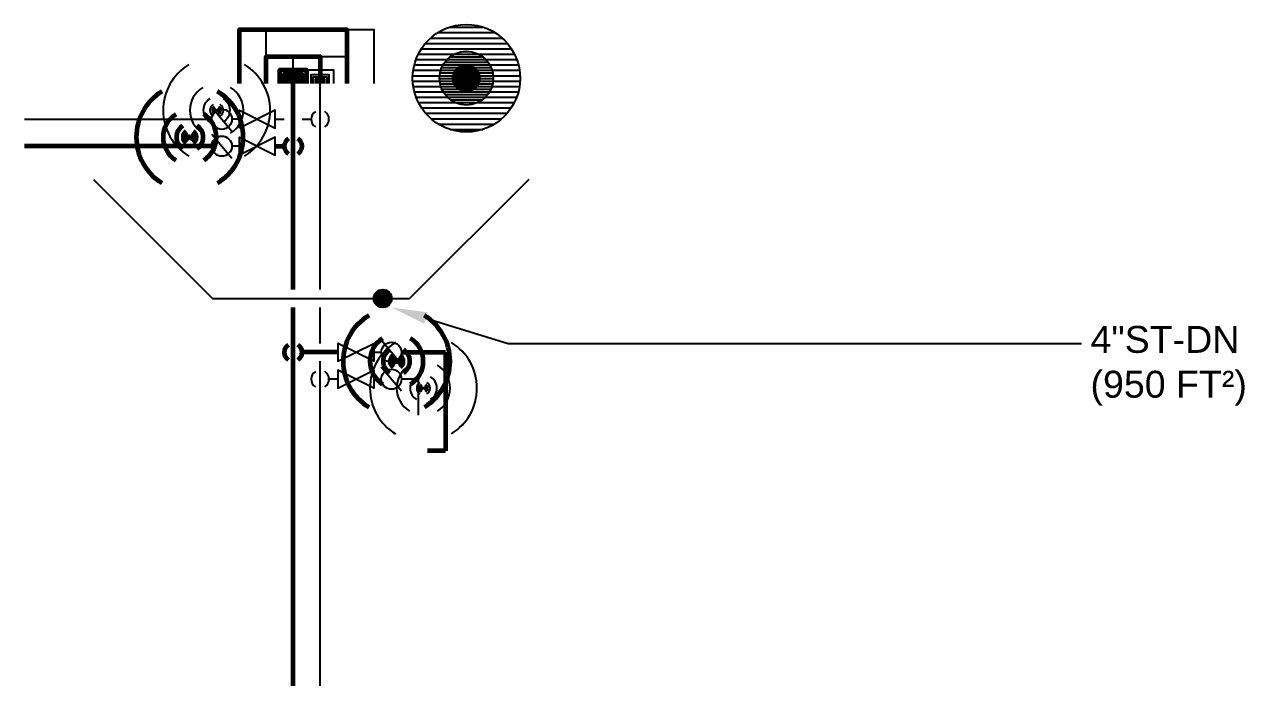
# Model space of a CAD drawing. Extents: x -3693 to 355, y -2748 to 2117.
# Drawn here: x -412 to 133, y -1881 to -1590 of the extents above; entities that cross this region are included whole.
import ezdxf

# ---------------------------------------------------------------- set-up
doc = ezdxf.new("R2010")
doc.units = 0
doc.header["$LTSCALE"] = 48
doc.header["$MEASUREMENT"] = 0
for name, color, linetype in [('0 @ 1 (1)', 7, 'Continuous'), ('0 @ 1 (2)', 7, 'Continuous'), ('0 @ 12', 7, 'Continuous'), ('0 @ 128', 7, 'Continuous'), ('0 @ 16', 7, 'Continuous'), ('0 @ 192', 7, 'Continuous'), ('0 @ 2', 7, 'Continuous'), ('0 @ 24', 7, 'Continuous'), ('0 @ 384', 7, 'Continuous'), ('0 @ 4', 7, 'Continuous'), ('0 @ 48', 7, 'Continuous'), ('0 @ 64', 7, 'Continuous'), ('0 @ 768', 7, 'Continuous'), ('0 @ 8', 7, 'Continuous'), ('0 @ 96', 7, 'Continuous'), ('G-ANNO-TEXT', 70, 'Continuous'), ('P-HW-N', 1, 'Continuous'), ('P-HW-N @ 1 (1)', 1, 'Continuous'), ('P-HW-N @ 1 (2)', 1, 'Continuous'), ('P-HW-N @ 12', 1, 'Continuous'), ('P-HW-N @ 128', 1, 'Continuous'), ('P-HW-N @ 16', 1, 'Continuous'), ('P-HW-N @ 192', 1, 'Continuous'), ('P-HW-N @ 2', 1, 'Continuous'), ('P-HW-N @ 24', 1, 'Continuous'), ('P-HW-N @ 384', 1, 'Continuous'), ('P-HW-N @ 4', 1, 'Continuous'), ('P-HW-N @ 48', 1, 'Continuous'), ('P-HW-N @ 64', 1, 'Continuous'), ('P-HW-N @ 768', 1, 'Continuous'), ('P-HW-N @ 8', 1, 'Continuous'), ('P-HW-N @ 96', 1, 'Continuous'), ('P-STRM-N', 2, 'Continuous'), ('P-STRM-N @ 1 (1)', 2, 'Continuous'), ('P-STRM-N @ 1 (2)', 2, 'Continuous'), ('P-STRM-N @ 12', 2, 'Continuous'), ('P-STRM-N @ 128', 2, 'Continuous'), ('P-STRM-N @ 16', 2, 'Continuous'), ('P-STRM-N @ 192', 2, 'Continuous'), ('P-STRM-N @ 2', 2, 'Continuous'), ('P-STRM-N @ 24', 2, 'Continuous'), ('P-STRM-N @ 384', 2, 'Continuous'), ('P-STRM-N @ 4', 2, 'Continuous'), ('P-STRM-N @ 48', 2, 'Continuous'), ('P-STRM-N @ 64', 2, 'Continuous'), ('P-STRM-N @ 768', 2, 'Continuous'), ('P-STRM-N @ 8', 2, 'Continuous'), ('P-STRM-N @ 96', 2, 'Continuous')]:
    doc.layers.add(name, color=color, linetype=linetype)
for name, color, linetype, lineweight in [('P-CW-N', 4, 'Continuous', 60), ('P-CW-N @ 1 (1)', 4, 'Continuous', 60), ('P-CW-N @ 1 (2)', 4, 'Continuous', 60), ('P-CW-N @ 12', 4, 'Continuous', 60), ('P-CW-N @ 128', 4, 'Continuous', 60), ('P-CW-N @ 16', 4, 'Continuous', 60), ('P-CW-N @ 192', 4, 'Continuous', 60), ('P-CW-N @ 2', 4, 'Continuous', 60), ('P-CW-N @ 24', 4, 'Continuous', 60), ('P-CW-N @ 384', 4, 'Continuous', 60), ('P-CW-N @ 4', 4, 'Continuous', 60), ('P-CW-N @ 48', 4, 'Continuous', 60), ('P-CW-N @ 64', 4, 'Continuous', 60), ('P-CW-N @ 768', 4, 'Continuous', 60), ('P-CW-N @ 8', 4, 'Continuous', 60), ('P-CW-N @ 96', 4, 'Continuous', 60)]:
    doc.layers.add(name, color=color, linetype=linetype, lineweight=lineweight)
doc.styles.add('Arial', font='arial.ttf')

# ---------------------------------------------------------------- blocks, each defined once
blk = doc.blocks.new('*U11')
for start, end in [(121.27433, 238.72567), (301.43418, 58.56582)]:
    blk.add_arc((0, 0), 0.03112, start, end)
blk = doc.blocks.new('*U749')
at = {"layer": 'P-HW-N @ 1 (1)'}
blk.add_blockref('*U11', (-233.84, -1752.26), dxfattribs=at)
at = {"layer": 'P-HW-N @ 1 (2)'}
blk.add_blockref('*U11', (-233.84, -1752.26), dxfattribs=at)
at = {"layer": 'P-HW-N @ 12', "xscale": 12, "yscale": 12, "zscale": 12}
blk.add_blockref('*U11', (-233.84, -1752.26), dxfattribs=at)
at = {"layer": 'P-HW-N @ 128', "xscale": 128, "yscale": 128, "zscale": 128}
blk.add_blockref('*U11', (-280, -1748.26), dxfattribs=at)
at = {"layer": 'P-HW-N @ 16', "xscale": 16, "yscale": 16, "zscale": 16}
blk.add_blockref('*U11', (-233.84, -1752.26), dxfattribs=at)
at = {"layer": 'P-HW-N @ 192', "xscale": 192, "yscale": 192, "zscale": 192}
blk.add_blockref('*U11', (-233.84, -1752.26), dxfattribs=at)
at = {"layer": 'P-HW-N @ 2', "xscale": 2, "yscale": 2, "zscale": 2}
blk.add_blockref('*U11', (-233.84, -1752.26), dxfattribs=at)
at = {"layer": 'P-HW-N @ 24', "xscale": 24, "yscale": 24, "zscale": 24}
blk.add_blockref('*U11', (-233.84, -1752.26), dxfattribs=at)
at = {"layer": 'P-HW-N @ 384', "xscale": 384, "yscale": 384, "zscale": 384}
blk.add_blockref('*U11', (-233.84, -1752.26), dxfattribs=at)
at = {"layer": 'P-HW-N @ 4', "xscale": 4, "yscale": 4, "zscale": 4}
blk.add_blockref('*U11', (-233.84, -1752.26), dxfattribs=at)
at = {"layer": 'P-HW-N @ 48', "xscale": 48, "yscale": 48, "zscale": 48}
blk.add_blockref('*U11', (-233.84, -1752.26), dxfattribs=at)
at = {"layer": 'P-HW-N @ 64', "xscale": 64, "yscale": 64, "zscale": 64}
blk.add_blockref('*U11', (-233.84, -1752.26), dxfattribs=at)
at = {"layer": 'P-HW-N @ 768', "xscale": 768, "yscale": 768, "zscale": 768}
blk.add_blockref('*U11', (-233.84, -1752.26), dxfattribs=at)
at = {"layer": 'P-HW-N @ 8', "xscale": 8, "yscale": 8, "zscale": 8}
blk.add_blockref('*U11', (-233.84, -1752.26), dxfattribs=at)
at = {"layer": 'P-HW-N @ 96', "xscale": 96, "yscale": 96, "zscale": 96}
blk.add_blockref('*U11', (-233.84, -1752.26), dxfattribs=at)
blk = doc.blocks.new('*U750')
at = {"layer": 'P-CW-N @ 1 (1)'}
blk.add_blockref('*U11', (-245.84, -1740.26), dxfattribs=at)
at = {"layer": 'P-CW-N @ 1 (2)'}
blk.add_blockref('*U11', (-245.84, -1740.26), dxfattribs=at)
at = {"layer": 'P-CW-N @ 12', "xscale": 12, "yscale": 12, "zscale": 12}
blk.add_blockref('*U11', (-245.84, -1740.26), dxfattribs=at)
at = {"layer": 'P-CW-N @ 128', "xscale": 128, "yscale": 128, "zscale": 128}
blk.add_blockref('*U11', (-292, -1736.26), dxfattribs=at)
at = {"layer": 'P-CW-N @ 16', "xscale": 16, "yscale": 16, "zscale": 16}
blk.add_blockref('*U11', (-245.84, -1740.26), dxfattribs=at)
at = {"layer": 'P-CW-N @ 192', "xscale": 192, "yscale": 192, "zscale": 192}
blk.add_blockref('*U11', (-245.84, -1740.26), dxfattribs=at)
at = {"layer": 'P-CW-N @ 2', "xscale": 2, "yscale": 2, "zscale": 2}
blk.add_blockref('*U11', (-245.84, -1740.26), dxfattribs=at)
at = {"layer": 'P-CW-N @ 24', "xscale": 24, "yscale": 24, "zscale": 24}
blk.add_blockref('*U11', (-245.84, -1740.26), dxfattribs=at)
at = {"layer": 'P-CW-N @ 384', "xscale": 384, "yscale": 384, "zscale": 384}
blk.add_blockref('*U11', (-245.84, -1740.26), dxfattribs=at)
at = {"layer": 'P-CW-N @ 4', "xscale": 4, "yscale": 4, "zscale": 4}
blk.add_blockref('*U11', (-245.84, -1740.26), dxfattribs=at)
at = {"layer": 'P-CW-N @ 48', "xscale": 48, "yscale": 48, "zscale": 48}
blk.add_blockref('*U11', (-245.84, -1740.26), dxfattribs=at)
at = {"layer": 'P-CW-N @ 64', "xscale": 64, "yscale": 64, "zscale": 64}
blk.add_blockref('*U11', (-245.84, -1740.26), dxfattribs=at)
at = {"layer": 'P-CW-N @ 768', "xscale": 768, "yscale": 768, "zscale": 768}
blk.add_blockref('*U11', (-245.84, -1740.26), dxfattribs=at)
at = {"layer": 'P-CW-N @ 8', "xscale": 8, "yscale": 8, "zscale": 8}
blk.add_blockref('*U11', (-245.84, -1740.26), dxfattribs=at)
at = {"layer": 'P-CW-N @ 96', "xscale": 96, "yscale": 96, "zscale": 96}
blk.add_blockref('*U11', (-245.84, -1740.26), dxfattribs=at)
blk = doc.blocks.new('*U751')
at = {"layer": 'P-HW-N @ 1 (1)', "rotation": 180}
blk.add_blockref('*U11', (-326.16, -1628.26), dxfattribs=at)
at = {"layer": 'P-HW-N @ 1 (2)', "rotation": 180}
blk.add_blockref('*U11', (-326.16, -1628.26), dxfattribs=at)
at = {"layer": 'P-HW-N @ 12', "xscale": 12, "yscale": 12, "zscale": 12, "rotation": 180}
blk.add_blockref('*U11', (-326.16, -1628.26), dxfattribs=at)
at = {"layer": 'P-HW-N @ 128', "xscale": 128, "yscale": 128, "zscale": 128, "rotation": 180}
blk.add_blockref('*U11', (-280, -1632.26), dxfattribs=at)
at = {"layer": 'P-HW-N @ 16', "xscale": 16, "yscale": 16, "zscale": 16, "rotation": 180}
blk.add_blockref('*U11', (-326.16, -1628.26), dxfattribs=at)
at = {"layer": 'P-HW-N @ 192', "xscale": 192, "yscale": 192, "zscale": 192, "rotation": 180}
blk.add_blockref('*U11', (-326.16, -1628.26), dxfattribs=at)
at = {"layer": 'P-HW-N @ 2', "xscale": 2, "yscale": 2, "zscale": 2, "rotation": 180}
blk.add_blockref('*U11', (-326.16, -1628.26), dxfattribs=at)
at = {"layer": 'P-HW-N @ 24', "xscale": 24, "yscale": 24, "zscale": 24, "rotation": 180}
blk.add_blockref('*U11', (-326.16, -1628.26), dxfattribs=at)
at = {"layer": 'P-HW-N @ 384', "xscale": 384, "yscale": 384, "zscale": 384, "rotation": 180}
blk.add_blockref('*U11', (-326.16, -1628.26), dxfattribs=at)
at = {"layer": 'P-HW-N @ 4', "xscale": 4, "yscale": 4, "zscale": 4, "rotation": 180}
blk.add_blockref('*U11', (-326.16, -1628.26), dxfattribs=at)
at = {"layer": 'P-HW-N @ 48', "xscale": 48, "yscale": 48, "zscale": 48, "rotation": 180}
blk.add_blockref('*U11', (-326.16, -1628.26), dxfattribs=at)
at = {"layer": 'P-HW-N @ 64', "xscale": 64, "yscale": 64, "zscale": 64, "rotation": 180}
blk.add_blockref('*U11', (-326.16, -1628.26), dxfattribs=at)
at = {"layer": 'P-HW-N @ 768', "xscale": 768, "yscale": 768, "zscale": 768, "rotation": 180}
blk.add_blockref('*U11', (-326.16, -1628.26), dxfattribs=at)
at = {"layer": 'P-HW-N @ 8', "xscale": 8, "yscale": 8, "zscale": 8, "rotation": 180}
blk.add_blockref('*U11', (-326.16, -1628.26), dxfattribs=at)
at = {"layer": 'P-HW-N @ 96', "xscale": 96, "yscale": 96, "zscale": 96, "rotation": 180}
blk.add_blockref('*U11', (-326.16, -1628.26), dxfattribs=at)
blk = doc.blocks.new('*U752')
at = {"layer": 'P-CW-N @ 1 (1)', "rotation": 180}
blk.add_blockref('*U11', (-338.16, -1640.26), dxfattribs=at)
at = {"layer": 'P-CW-N @ 1 (2)', "rotation": 180}
blk.add_blockref('*U11', (-338.16, -1640.26), dxfattribs=at)
at = {"layer": 'P-CW-N @ 12', "xscale": 12, "yscale": 12, "zscale": 12, "rotation": 180}
blk.add_blockref('*U11', (-338.16, -1640.26), dxfattribs=at)
at = {"layer": 'P-CW-N @ 128', "xscale": 128, "yscale": 128, "zscale": 128, "rotation": 180}
blk.add_blockref('*U11', (-292, -1644.26), dxfattribs=at)
at = {"layer": 'P-CW-N @ 16', "xscale": 16, "yscale": 16, "zscale": 16, "rotation": 180}
blk.add_blockref('*U11', (-338.16, -1640.26), dxfattribs=at)
at = {"layer": 'P-CW-N @ 192', "xscale": 192, "yscale": 192, "zscale": 192, "rotation": 180}
blk.add_blockref('*U11', (-338.16, -1640.26), dxfattribs=at)
at = {"layer": 'P-CW-N @ 2', "xscale": 2, "yscale": 2, "zscale": 2, "rotation": 180}
blk.add_blockref('*U11', (-338.16, -1640.26), dxfattribs=at)
at = {"layer": 'P-CW-N @ 24', "xscale": 24, "yscale": 24, "zscale": 24, "rotation": 180}
blk.add_blockref('*U11', (-338.16, -1640.26), dxfattribs=at)
at = {"layer": 'P-CW-N @ 384', "xscale": 384, "yscale": 384, "zscale": 384, "rotation": 180}
blk.add_blockref('*U11', (-338.16, -1640.26), dxfattribs=at)
at = {"layer": 'P-CW-N @ 4', "xscale": 4, "yscale": 4, "zscale": 4, "rotation": 180}
blk.add_blockref('*U11', (-338.16, -1640.26), dxfattribs=at)
at = {"layer": 'P-CW-N @ 48', "xscale": 48, "yscale": 48, "zscale": 48, "rotation": 180}
blk.add_blockref('*U11', (-338.16, -1640.26), dxfattribs=at)
at = {"layer": 'P-CW-N @ 64', "xscale": 64, "yscale": 64, "zscale": 64, "rotation": 180}
blk.add_blockref('*U11', (-338.16, -1640.26), dxfattribs=at)
at = {"layer": 'P-CW-N @ 768', "xscale": 768, "yscale": 768, "zscale": 768, "rotation": 180}
blk.add_blockref('*U11', (-338.16, -1640.26), dxfattribs=at)
at = {"layer": 'P-CW-N @ 8', "xscale": 8, "yscale": 8, "zscale": 8, "rotation": 180}
blk.add_blockref('*U11', (-338.16, -1640.26), dxfattribs=at)
at = {"layer": 'P-CW-N @ 96', "xscale": 96, "yscale": 96, "zscale": 96, "rotation": 180}
blk.add_blockref('*U11', (-338.16, -1640.26), dxfattribs=at)
blk = doc.blocks.new('*U17')
blk.add_lwpolyline([(0, -0.03125), (-0.03125, -0.03125), (-0.03125, 0.03125), (0, 0.03125)])
blk = doc.blocks.new('*U754')
at = {"layer": 'P-CW-N @ 1 (1)', "rotation": 270}
blk.add_blockref('*U17', (-292, -1616.26), dxfattribs=at)
at = {"layer": 'P-CW-N @ 1 (2)', "rotation": 270}
blk.add_blockref('*U17', (-292, -1616.26), dxfattribs=at)
at = {"layer": 'P-CW-N @ 12', "xscale": 12, "yscale": 12, "zscale": 12, "rotation": 270}
blk.add_blockref('*U17', (-292, -1616.26), dxfattribs=at)
at = {"layer": 'P-CW-N @ 128', "xscale": 128, "yscale": 128, "zscale": 128, "rotation": 270}
blk.add_blockref('*U17', (-292, -1616.26), dxfattribs=at)
at = {"layer": 'P-CW-N @ 16', "xscale": 16, "yscale": 16, "zscale": 16, "rotation": 270}
blk.add_blockref('*U17', (-292, -1616.26), dxfattribs=at)
at = {"layer": 'P-CW-N @ 192', "xscale": 192, "yscale": 192, "zscale": 192, "rotation": 270}
blk.add_blockref('*U17', (-292, -1616.26), dxfattribs=at)
at = {"layer": 'P-CW-N @ 2', "xscale": 2, "yscale": 2, "zscale": 2, "rotation": 270}
blk.add_blockref('*U17', (-292, -1616.26), dxfattribs=at)
at = {"layer": 'P-CW-N @ 24', "xscale": 24, "yscale": 24, "zscale": 24, "rotation": 270}
blk.add_blockref('*U17', (-292, -1616.26), dxfattribs=at)
at = {"layer": 'P-CW-N @ 384', "xscale": 384, "yscale": 384, "zscale": 384, "rotation": 270}
blk.add_blockref('*U17', (-292, -1616.26), dxfattribs=at)
at = {"layer": 'P-CW-N @ 4', "xscale": 4, "yscale": 4, "zscale": 4, "rotation": 270}
blk.add_blockref('*U17', (-292, -1616.26), dxfattribs=at)
at = {"layer": 'P-CW-N @ 48', "xscale": 48, "yscale": 48, "zscale": 48, "rotation": 270}
blk.add_blockref('*U17', (-292, -1616.26), dxfattribs=at)
at = {"layer": 'P-CW-N @ 64', "xscale": 64, "yscale": 64, "zscale": 64, "rotation": 270}
blk.add_blockref('*U17', (-292, -1616.26), dxfattribs=at)
at = {"layer": 'P-CW-N @ 768', "xscale": 768, "yscale": 768, "zscale": 768, "rotation": 270}
blk.add_blockref('*U17', (-292, -1616.26), dxfattribs=at)
at = {"layer": 'P-CW-N @ 8', "xscale": 8, "yscale": 8, "zscale": 8, "rotation": 270}
blk.add_blockref('*U17', (-292, -1616.26), dxfattribs=at)
at = {"layer": 'P-CW-N @ 96', "xscale": 96, "yscale": 96, "zscale": 96, "rotation": 270}
blk.add_blockref('*U17', (-292, -1616.26), dxfattribs=at)
blk = doc.blocks.new('*U15')
h = blk.add_hatch()
h.set_pattern_fill('ANSI31', color=256, scale=0.025, angle=135)
edge = h.paths.add_edge_path()
edge.add_arc((0, 0), 0.03125, 0, 360)
blk.add_circle((0, 0), 0.03125)
blk = doc.blocks.new('*U799')
at = {"layer": 'P-STRM-N @ 1 (1)'}
blk.add_blockref('*U15', (-214.66, -1613.93), dxfattribs=at)
at = {"layer": 'P-STRM-N @ 1 (2)'}
blk.add_blockref('*U15', (-214.66, -1613.93), dxfattribs=at)
at = {"layer": 'P-STRM-N @ 12', "xscale": 12, "yscale": 12, "zscale": 12}
blk.add_blockref('*U15', (-214.66, -1613.93), dxfattribs=at)
at = {"layer": 'P-STRM-N @ 128', "xscale": 128, "yscale": 128, "zscale": 128}
blk.add_blockref('*U15', (-252, -1712.26), dxfattribs=at)
at = {"layer": 'P-STRM-N @ 16', "xscale": 16, "yscale": 16, "zscale": 16}
blk.add_blockref('*U15', (-214.66, -1613.93), dxfattribs=at)
at = {"layer": 'P-STRM-N @ 192', "xscale": 192, "yscale": 192, "zscale": 192}
blk.add_blockref('*U15', (-214.66, -1613.93), dxfattribs=at)
at = {"layer": 'P-STRM-N @ 2', "xscale": 2, "yscale": 2, "zscale": 2}
blk.add_blockref('*U15', (-214.66, -1613.93), dxfattribs=at)
at = {"layer": 'P-STRM-N @ 24', "xscale": 24, "yscale": 24, "zscale": 24}
blk.add_blockref('*U15', (-214.66, -1613.93), dxfattribs=at)
at = {"layer": 'P-STRM-N @ 384', "xscale": 384, "yscale": 384, "zscale": 384}
blk.add_blockref('*U15', (-214.66, -1613.93), dxfattribs=at)
at = {"layer": 'P-STRM-N @ 4', "xscale": 4, "yscale": 4, "zscale": 4}
blk.add_blockref('*U15', (-214.66, -1613.93), dxfattribs=at)
at = {"layer": 'P-STRM-N @ 48', "xscale": 48, "yscale": 48, "zscale": 48}
blk.add_blockref('*U15', (-214.66, -1613.93), dxfattribs=at)
at = {"layer": 'P-STRM-N @ 64', "xscale": 64, "yscale": 64, "zscale": 64}
blk.add_blockref('*U15', (-214.66, -1613.93), dxfattribs=at)
at = {"layer": 'P-STRM-N @ 768', "xscale": 768, "yscale": 768, "zscale": 768}
blk.add_blockref('*U15', (-214.66, -1613.93), dxfattribs=at)
at = {"layer": 'P-STRM-N @ 8', "xscale": 8, "yscale": 8, "zscale": 8}
blk.add_blockref('*U15', (-214.66, -1613.93), dxfattribs=at)
at = {"layer": 'P-STRM-N @ 96', "xscale": 96, "yscale": 96, "zscale": 96}
blk.add_blockref('*U15', (-214.66, -1613.93), dxfattribs=at)
blk = doc.blocks.new('*U895')
at = {"layer": '0 @ 1 (1)', "rotation": 270}
blk.add_blockref('*U17', (-280, -1616.26), dxfattribs=at)
at = {"layer": '0 @ 1 (2)', "rotation": 270}
blk.add_blockref('*U17', (-280, -1616.26), dxfattribs=at)
at = {"layer": '0 @ 12', "xscale": 12, "yscale": 12, "zscale": 12, "rotation": 270}
blk.add_blockref('*U17', (-280, -1616.26), dxfattribs=at)
at = {"layer": '0 @ 128', "xscale": 128, "yscale": 128, "zscale": 128, "rotation": 270}
blk.add_blockref('*U17', (-280, -1616.26), dxfattribs=at)
at = {"layer": '0 @ 16', "xscale": 16, "yscale": 16, "zscale": 16, "rotation": 270}
blk.add_blockref('*U17', (-280, -1616.26), dxfattribs=at)
at = {"layer": '0 @ 192', "xscale": 192, "yscale": 192, "zscale": 192, "rotation": 270}
blk.add_blockref('*U17', (-280, -1616.26), dxfattribs=at)
at = {"layer": '0 @ 2', "xscale": 2, "yscale": 2, "zscale": 2, "rotation": 270}
blk.add_blockref('*U17', (-280, -1616.26), dxfattribs=at)
at = {"layer": '0 @ 24', "xscale": 24, "yscale": 24, "zscale": 24, "rotation": 270}
blk.add_blockref('*U17', (-280, -1616.26), dxfattribs=at)
at = {"layer": '0 @ 384', "xscale": 384, "yscale": 384, "zscale": 384, "rotation": 270}
blk.add_blockref('*U17', (-280, -1616.26), dxfattribs=at)
at = {"layer": '0 @ 4', "xscale": 4, "yscale": 4, "zscale": 4, "rotation": 270}
blk.add_blockref('*U17', (-280, -1616.26), dxfattribs=at)
at = {"layer": '0 @ 48', "xscale": 48, "yscale": 48, "zscale": 48, "rotation": 270}
blk.add_blockref('*U17', (-280, -1616.26), dxfattribs=at)
at = {"layer": '0 @ 64', "xscale": 64, "yscale": 64, "zscale": 64, "rotation": 270}
blk.add_blockref('*U17', (-280, -1616.26), dxfattribs=at)
at = {"layer": '0 @ 768', "xscale": 768, "yscale": 768, "zscale": 768, "rotation": 270}
blk.add_blockref('*U17', (-280, -1616.26), dxfattribs=at)
at = {"layer": '0 @ 8', "xscale": 8, "yscale": 8, "zscale": 8, "rotation": 270}
blk.add_blockref('*U17', (-280, -1616.26), dxfattribs=at)
at = {"layer": '0 @ 96', "xscale": 96, "yscale": 96, "zscale": 96, "rotation": 270}
blk.add_blockref('*U17', (-280, -1616.26), dxfattribs=at)

msp = doc.modelspace()

# ---------------------------------------------------------------- linework, layer by layer
at = {"color": 7, "linetype": 'Continuous'}
for p, q in [((-328.35, -1626.89), (-319.36, -1637.63)), ((-328.35, -1638.89), (-319.36, -1649.63)), ((-243.65, -1741.63), (-252.64, -1730.89)), ((-243.65, -1753.63), (-252.64, -1742.89))]:
    msp.add_line(p, q, dxfattribs=at)
at = {"linetype": 'Continuous'}
for p, q in [((-316, -1632.26), (-319.35, -1632.26)), ((-316, -1644.26), (-319.35, -1644.26)), ((-256, -1736.26), (-252.65, -1736.26)), ((-256, -1748.26), (-252.65, -1748.26))]:
    msp.add_line(p, q, dxfattribs=at)
for points in [[(-316, -1636.26), (-316, -1628.26), (-300, -1636.26), (-300, -1628.26), (-316, -1636.26)], [(-316, -1648.26), (-316, -1640.26), (-300, -1648.26), (-300, -1640.26), (-316, -1648.26)], [(-256, -1732.26), (-256, -1740.26), (-272, -1732.26), (-272, -1740.26), (-256, -1732.26)], [(-256, -1744.26), (-256, -1752.26), (-272, -1744.26), (-272, -1752.26), (-256, -1744.26)]]:
    msp.add_lwpolyline(points, dxfattribs=at)
for centre in [(-323.85, -1632.26), (-323.85, -1644.26), (-248.15, -1736.26), (-248.15, -1748.26)]:
    msp.add_circle(centre, 4.5, dxfattribs=at)
at = {"layer": 'G-ANNO-TEXT'}
msp.add_lwpolyline([(-232.71, -1720.96), (-196, -1732.26), (60, -1732.26)], dxfattribs=at)
msp.add_solid([(-233.49, -1723.51), (-248, -1716.26), (-231.92, -1718.41)], dxfattribs=at)
at = {"layer": 'P-CW-N'}
for p, q in [((-292, -1708.26), (-292, -1616.26)), ((-328, -1644.26), (-412, -1644.26)), ((-300, -1644.26), (-296, -1644.26)), ((-292, -1892.26), (-292, -1716.26)), ((-272, -1736.26), (-288, -1736.26)), ((-244, -1736.26), (-224, -1736.26)), ((-224, -1736.26), (-224, -1780.26)), ((-224, -1780.26), (-232, -1780.26))]:
    msp.add_line(p, q, dxfattribs=at)
at = {"layer": 'P-HW-N'}
for p, q in [((-280, -1708.26), (-280, -1616.26)), ((-412, -1632.26), (-328, -1632.26)), ((-300, -1632.26), (-296, -1632.26)), ((-288, -1632.26), (-284, -1632.26)), ((-280, -1732.26), (-280, -1716.26)), ((-280, -1892.26), (-280, -1740.26)), ((-272, -1748.26), (-276, -1748.26)), ((-236, -1748.26), (-244, -1748.26)), ((-236, -1764.26), (-236, -1748.26))]:
    msp.add_line(p, q, dxfattribs=at)
at = {"layer": 'P-STRM-N'}
for p, q in [((-381.17, -1659.09), (-328, -1712.26)), ((-186.83, -1659.09), (-240, -1712.26)), ((-328, -1712.26), (-240, -1712.26))]:
    msp.add_line(p, q, dxfattribs=at)

# ---------------------------------------------------------------- block references
msp.add_blockref('*U895', (0, 0))
at = {"layer": 'P-CW-N'}
for name in ['*U754', '*U752', '*U750']:
    msp.add_blockref(name, (0, 0), dxfattribs=at)
at = {"layer": 'P-HW-N'}
for name in ['*U751', '*U749']:
    msp.add_blockref(name, (0, 0), dxfattribs=at)
at = {"layer": 'P-STRM-N'}
msp.add_blockref('*U799', (0, 0), dxfattribs=at)

# ---------------------------------------------------------------- texts
at = {"layer": 'G-ANNO-TEXT', "insert": (64, -1724.49), "char_height": 12, "attachment_point": 1, "style": 'Arial'}
msp.add_mtext('4"ST-DN\\P(950 FT²)', dxfattribs=at)

doc.saveas('drawing.dxf')
